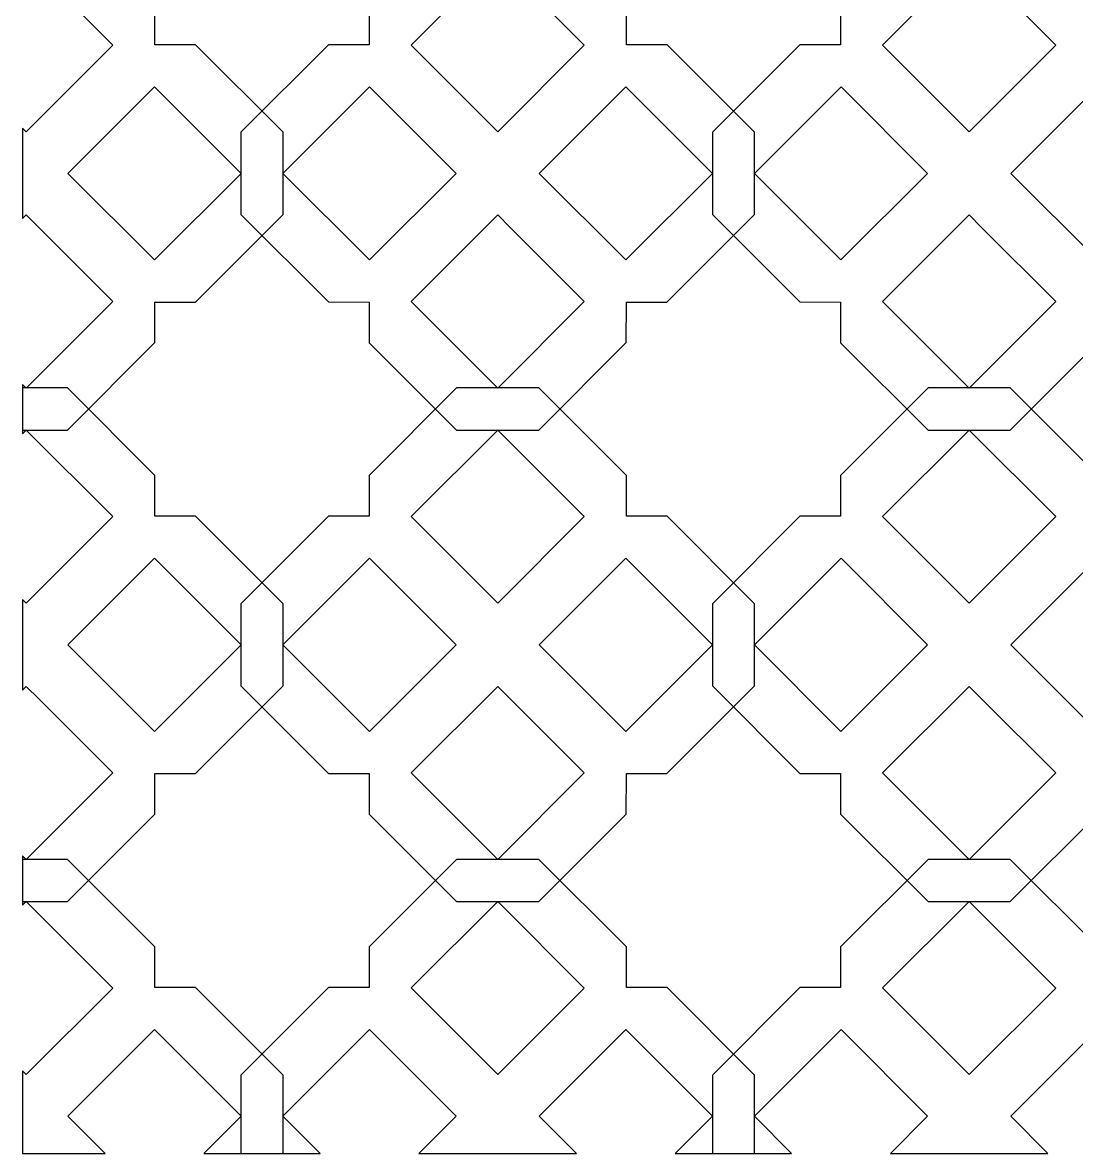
# Model space of a CAD drawing. Header units: centimetres. Extents: x -14.9 to -1.9, y -3.8 to 9.5.
# Drawn here: x -14.876 to -13.323, y -3.792 to -2.125 of the extents above; entities that cross this region are included whole.
import ezdxf

# ---------------------------------------------------------------- set-up
doc = ezdxf.new("R2010")
doc.units = ezdxf.units.CM
doc.header["$MEASUREMENT"] = 0
doc.layers.add('layer 1', color=7, linetype='Continuous')

msp = doc.modelspace()

# ---------------------------------------------------------------- linework, layer by layer
at = {"layer": 'layer 1', "color": 250}
for points, knots in [([(-14.87595, -1.96917), (-14.87595, -1.96917), (-14.80999, -1.96917), (-14.80999, -1.96917), (-14.80999, -1.96917), (-14.80999, -1.96917), (-14.68096, -2.09821), (-14.68096, -2.09821), (-14.68096, -2.09821), (-14.68096, -2.09821), (-14.68097, -2.15812), (-14.68097, -2.15812), (-14.68097, -2.15812), (-14.68097, -2.15812), (-14.62102, -2.15813), (-14.62102, -2.15813), (-14.62102, -2.15813), (-14.62102, -2.15813), (-14.49202, -2.28718), (-14.49202, -2.28718), (-14.49202, -2.28718), (-14.49202, -2.28718), (-14.49203, -2.40831), (-14.49203, -2.40831), (-14.49203, -2.40831), (-14.49203, -2.40831), (-14.62106, -2.53732), (-14.62106, -2.53732), (-14.62106, -2.53732), (-14.62106, -2.53732), (-14.68097, -2.53732), (-14.68097, -2.53732), (-14.68097, -2.53732), (-14.68097, -2.53732), (-14.681, -2.59722), (-14.681, -2.59722), (-14.681, -2.59722), (-14.681, -2.59722), (-14.81001, -2.72629), (-14.81001, -2.72629), (-14.81001, -2.72629), (-14.81001, -2.72629), (-14.87595, -2.72628), (-14.87595, -2.72628), (-14.87595, -2.72628), (-14.87595, -2.72628), (-14.87595, -2.65893), (-14.87595, -2.65893), (-14.87595, -2.65893), (-14.87595, -2.65893), (-14.87058, -2.6643), (-14.87058, -2.6643), (-14.87058, -2.6643), (-14.87058, -2.6643), (-14.74292, -2.53668), (-14.74292, -2.53668), (-14.74292, -2.53668), (-14.74292, -2.53668), (-14.85221, -2.42732), (-14.85221, -2.42732), (-14.85221, -2.42732), (-14.85221, -2.42732), (-14.87052, -2.40902), (-14.87052, -2.40902), (-14.87052, -2.40902), (-14.87052, -2.40902), (-14.87595, -2.41445), (-14.87595, -2.41445), (-14.87595, -2.41445), (-14.87595, -2.41445), (-14.87595, -2.28104), (-14.87595, -2.28104), (-14.87595, -2.28104), (-14.87595, -2.28104), (-14.87059, -2.2864), (-14.87059, -2.2864), (-14.87059, -2.2864), (-14.87059, -2.2864), (-14.74294, -2.15881), (-14.74294, -2.15881), (-14.74294, -2.15881), (-14.74294, -2.15881), (-14.87051, -2.03115), (-14.87051, -2.03115), (-14.87051, -2.03115), (-14.87051, -2.03115), (-14.87595, -2.03659), (-14.87595, -2.03659), (-14.87595, -2.03659), (-14.87595, -2.03659), (-14.87595, -1.96917), (-14.87595, -1.96917)], [0, 0, 0, 0, 0.0416667, 0.0416667, 0.0416667, 0.0416667, 0.0833333, 0.0833333, 0.0833333, 0.0833333, 0.125, 0.125, 0.125, 0.125, 0.1666667, 0.1666667, 0.1666667, 0.1666667, 0.2083333, 0.2083333, 0.2083333, 0.2083333, 0.25, 0.25, 0.25, 0.25, 0.2916667, 0.2916667, 0.2916667, 0.2916667, 0.3333333, 0.3333333, 0.3333333, 0.3333333, 0.375, 0.375, 0.375, 0.375, 0.4166667, 0.4166667, 0.4166667, 0.4166667, 0.4583333, 0.4583333, 0.4583333, 0.4583333, 0.5, 0.5, 0.5, 0.5, 0.5416667, 0.5416667, 0.5416667, 0.5416667, 0.5833333, 0.5833333, 0.5833333, 0.5833333, 0.625, 0.625, 0.625, 0.625, 0.6666667, 0.6666667, 0.6666667, 0.6666667, 0.7083333, 0.7083333, 0.7083333, 0.7083333, 0.75, 0.75, 0.75, 0.75, 0.7916667, 0.7916667, 0.7916667, 0.7916667, 0.8333333, 0.8333333, 0.8333333, 0.8333333, 0.875, 0.875, 0.875, 0.875, 0.9166667, 0.9166667, 0.9166667, 0.9166667, 1, 1, 1, 1]), ([(-14.23626, -2.72627), (-14.23626, -2.72627), (-14.36526, -2.59726), (-14.36526, -2.59726), (-14.36526, -2.59726), (-14.36526, -2.59726), (-14.36526, -2.53731), (-14.36526, -2.53731), (-14.36526, -2.53731), (-14.36526, -2.53731), (-14.4252, -2.53729), (-14.4252, -2.53729), (-14.4252, -2.53729), (-14.4252, -2.53729), (-14.55423, -2.4083), (-14.55423, -2.4083), (-14.55423, -2.4083), (-14.55423, -2.4083), (-14.55419, -2.28713), (-14.55419, -2.28713), (-14.55419, -2.28713), (-14.55419, -2.28713), (-14.42523, -2.1581), (-14.42523, -2.1581), (-14.42523, -2.1581), (-14.42523, -2.1581), (-14.36527, -2.1581), (-14.36527, -2.1581), (-14.36527, -2.1581), (-14.36527, -2.1581), (-14.36526, -2.09821), (-14.36526, -2.09821), (-14.36526, -2.09821), (-14.36526, -2.09821), (-14.23623, -1.96917), (-14.23623, -1.96917), (-14.23623, -1.96917), (-14.23623, -1.96917), (-14.11511, -1.96917), (-14.11511, -1.96917), (-14.11511, -1.96917), (-14.11511, -1.96917), (-13.98609, -2.09821), (-13.98609, -2.09821), (-13.98609, -2.09821), (-13.98609, -2.09821), (-13.9861, -2.15812), (-13.9861, -2.15812), (-13.9861, -2.15812), (-13.9861, -2.15812), (-13.92614, -2.15813), (-13.92614, -2.15813), (-13.92614, -2.15813), (-13.92614, -2.15813), (-13.79714, -2.28718), (-13.79714, -2.28718), (-13.79714, -2.28718), (-13.79714, -2.28718), (-13.79715, -2.40831), (-13.79715, -2.40831), (-13.79715, -2.40831), (-13.79715, -2.40831), (-13.92618, -2.53732), (-13.92618, -2.53732), (-13.92618, -2.53732), (-13.92618, -2.53732), (-13.9861, -2.53732), (-13.9861, -2.53732), (-13.9861, -2.53732), (-13.9861, -2.53732), (-13.98612, -2.59722), (-13.98612, -2.59722), (-13.98612, -2.59722), (-13.98612, -2.59722), (-14.11513, -2.72629), (-14.11513, -2.72629), (-14.11513, -2.72629), (-14.11513, -2.72629), (-14.23626, -2.72627), (-14.23626, -2.72627)], [0, 0, 0, 0, 0.047619, 0.047619, 0.047619, 0.047619, 0.0952381, 0.0952381, 0.0952381, 0.0952381, 0.1428571, 0.1428571, 0.1428571, 0.1428571, 0.1904762, 0.1904762, 0.1904762, 0.1904762, 0.2380952, 0.2380952, 0.2380952, 0.2380952, 0.2857143, 0.2857143, 0.2857143, 0.2857143, 0.3333333, 0.3333333, 0.3333333, 0.3333333, 0.3809524, 0.3809524, 0.3809524, 0.3809524, 0.4285714, 0.4285714, 0.4285714, 0.4285714, 0.4761905, 0.4761905, 0.4761905, 0.4761905, 0.5238095, 0.5238095, 0.5238095, 0.5238095, 0.5714286, 0.5714286, 0.5714286, 0.5714286, 0.6190476, 0.6190476, 0.6190476, 0.6190476, 0.6666667, 0.6666667, 0.6666667, 0.6666667, 0.7142857, 0.7142857, 0.7142857, 0.7142857, 0.7619048, 0.7619048, 0.7619048, 0.7619048, 0.8095238, 0.8095238, 0.8095238, 0.8095238, 0.8571429, 0.8571429, 0.8571429, 0.8571429, 0.9047619, 0.9047619, 0.9047619, 0.9047619, 1, 1, 1, 1]), ([(-13.54138, -2.72627), (-13.54138, -2.72627), (-13.67038, -2.59726), (-13.67038, -2.59726), (-13.67038, -2.59726), (-13.67038, -2.59726), (-13.67038, -2.53731), (-13.67038, -2.53731), (-13.67038, -2.53731), (-13.67038, -2.53731), (-13.73032, -2.53729), (-13.73032, -2.53729), (-13.73032, -2.53729), (-13.73032, -2.53729), (-13.85935, -2.4083), (-13.85935, -2.4083), (-13.85935, -2.4083), (-13.85935, -2.4083), (-13.85931, -2.28713), (-13.85931, -2.28713), (-13.85931, -2.28713), (-13.85931, -2.28713), (-13.73035, -2.1581), (-13.73035, -2.1581), (-13.73035, -2.1581), (-13.73035, -2.1581), (-13.67039, -2.1581), (-13.67039, -2.1581), (-13.67039, -2.1581), (-13.67039, -2.1581), (-13.67038, -2.09821), (-13.67038, -2.09821), (-13.67038, -2.09821), (-13.67038, -2.09821), (-13.54135, -1.96917), (-13.54135, -1.96917), (-13.54135, -1.96917), (-13.54135, -1.96917), (-13.42023, -1.96917), (-13.42023, -1.96917), (-13.42023, -1.96917), (-13.42023, -1.96917), (-13.29121, -2.09821), (-13.29121, -2.09821), (-13.29121, -2.09821), (-13.29121, -2.09821), (-13.29122, -2.15812), (-13.29122, -2.15812), (-13.29122, -2.15812), (-13.29122, -2.15812), (-13.23126, -2.15813), (-13.23126, -2.15813), (-13.23126, -2.15813), (-13.23126, -2.15813), (-13.10226, -2.28718), (-13.10226, -2.28718), (-13.10226, -2.28718), (-13.10226, -2.28718), (-13.10227, -2.40831), (-13.10227, -2.40831), (-13.10227, -2.40831), (-13.10227, -2.40831), (-13.2313, -2.53732), (-13.2313, -2.53732), (-13.2313, -2.53732), (-13.2313, -2.53732), (-13.29122, -2.53732), (-13.29122, -2.53732), (-13.29122, -2.53732), (-13.29122, -2.53732), (-13.29124, -2.59722), (-13.29124, -2.59722), (-13.29124, -2.59722), (-13.29124, -2.59722), (-13.42025, -2.72629), (-13.42025, -2.72629), (-13.42025, -2.72629), (-13.42025, -2.72629), (-13.54138, -2.72627), (-13.54138, -2.72627)], [0, 0, 0, 0, 0.047619, 0.047619, 0.047619, 0.047619, 0.0952381, 0.0952381, 0.0952381, 0.0952381, 0.1428571, 0.1428571, 0.1428571, 0.1428571, 0.1904762, 0.1904762, 0.1904762, 0.1904762, 0.2380952, 0.2380952, 0.2380952, 0.2380952, 0.2857143, 0.2857143, 0.2857143, 0.2857143, 0.3333333, 0.3333333, 0.3333333, 0.3333333, 0.3809524, 0.3809524, 0.3809524, 0.3809524, 0.4285714, 0.4285714, 0.4285714, 0.4285714, 0.4761905, 0.4761905, 0.4761905, 0.4761905, 0.5238095, 0.5238095, 0.5238095, 0.5238095, 0.5714286, 0.5714286, 0.5714286, 0.5714286, 0.6190476, 0.6190476, 0.6190476, 0.6190476, 0.6666667, 0.6666667, 0.6666667, 0.6666667, 0.7142857, 0.7142857, 0.7142857, 0.7142857, 0.7619048, 0.7619048, 0.7619048, 0.7619048, 0.8095238, 0.8095238, 0.8095238, 0.8095238, 0.8571429, 0.8571429, 0.8571429, 0.8571429, 0.9047619, 0.9047619, 0.9047619, 0.9047619, 1, 1, 1, 1]), ([(-14.17571, -2.2864), (-14.17571, -2.2864), (-14.30334, -2.15875), (-14.30334, -2.15875), (-14.30334, -2.15875), (-14.30334, -2.15875), (-14.17563, -2.03115), (-14.17563, -2.03115), (-14.17563, -2.03115), (-14.17563, -2.03115), (-14.04806, -2.15881), (-14.04806, -2.15881), (-14.04806, -2.15881), (-14.04806, -2.15881), (-14.17571, -2.2864), (-14.17571, -2.2864)], [0, 0, 0, 0, 0.2, 0.2, 0.2, 0.2, 0.4, 0.4, 0.4, 0.4, 0.6, 0.6, 0.6, 0.6, 1, 1, 1, 1]), ([(-13.48083, -2.2864), (-13.48083, -2.2864), (-13.60846, -2.15875), (-13.60846, -2.15875), (-13.60846, -2.15875), (-13.60846, -2.15875), (-13.48075, -2.03115), (-13.48075, -2.03115), (-13.48075, -2.03115), (-13.48075, -2.03115), (-13.35318, -2.15881), (-13.35318, -2.15881), (-13.35318, -2.15881), (-13.35318, -2.15881), (-13.48083, -2.2864), (-13.48083, -2.2864)], [0, 0, 0, 0, 0.2, 0.2, 0.2, 0.2, 0.4, 0.4, 0.4, 0.4, 0.6, 0.6, 0.6, 0.6, 1, 1, 1, 1]), ([(-14.68162, -2.47538), (-14.68162, -2.47538), (-14.80926, -2.3477), (-14.80926, -2.3477), (-14.80926, -2.3477), (-14.80926, -2.3477), (-14.68161, -2.22007), (-14.68161, -2.22007), (-14.68161, -2.22007), (-14.68161, -2.22007), (-14.55399, -2.34773), (-14.55399, -2.34773), (-14.55399, -2.34773), (-14.55399, -2.34773), (-14.68162, -2.47538), (-14.68162, -2.47538)], [0, 0, 0, 0, 0.2, 0.2, 0.2, 0.2, 0.4, 0.4, 0.4, 0.4, 0.6, 0.6, 0.6, 0.6, 1, 1, 1, 1]), ([(-14.36463, -2.47536), (-14.36463, -2.47536), (-14.49227, -2.34771), (-14.49227, -2.34771), (-14.49227, -2.34771), (-14.49227, -2.34771), (-14.36458, -2.2201), (-14.36458, -2.2201), (-14.36458, -2.2201), (-14.36458, -2.2201), (-14.237, -2.34774), (-14.237, -2.34774), (-14.237, -2.34774), (-14.237, -2.34774), (-14.36463, -2.47536), (-14.36463, -2.47536)], [0, 0, 0, 0, 0.2, 0.2, 0.2, 0.2, 0.4, 0.4, 0.4, 0.4, 0.6, 0.6, 0.6, 0.6, 1, 1, 1, 1]), ([(-13.98674, -2.47538), (-13.98674, -2.47538), (-14.11438, -2.3477), (-14.11438, -2.3477), (-14.11438, -2.3477), (-14.11438, -2.3477), (-13.98673, -2.22007), (-13.98673, -2.22007), (-13.98673, -2.22007), (-13.98673, -2.22007), (-13.85911, -2.34773), (-13.85911, -2.34773), (-13.85911, -2.34773), (-13.85911, -2.34773), (-13.98674, -2.47538), (-13.98674, -2.47538)], [0, 0, 0, 0, 0.2, 0.2, 0.2, 0.2, 0.4, 0.4, 0.4, 0.4, 0.6, 0.6, 0.6, 0.6, 1, 1, 1, 1]), ([(-13.66975, -2.47536), (-13.66975, -2.47536), (-13.79739, -2.34771), (-13.79739, -2.34771), (-13.79739, -2.34771), (-13.79739, -2.34771), (-13.6697, -2.2201), (-13.6697, -2.2201), (-13.6697, -2.2201), (-13.6697, -2.2201), (-13.54212, -2.34774), (-13.54212, -2.34774), (-13.54212, -2.34774), (-13.54212, -2.34774), (-13.66975, -2.47536), (-13.66975, -2.47536)], [0, 0, 0, 0, 0.2, 0.2, 0.2, 0.2, 0.4, 0.4, 0.4, 0.4, 0.6, 0.6, 0.6, 0.6, 1, 1, 1, 1]), ([(-13.29186, -2.47538), (-13.29186, -2.47538), (-13.4195, -2.3477), (-13.4195, -2.3477), (-13.4195, -2.3477), (-13.4195, -2.3477), (-13.29185, -2.22007), (-13.29185, -2.22007), (-13.29185, -2.22007), (-13.29185, -2.22007), (-13.16423, -2.34773), (-13.16423, -2.34773), (-13.16423, -2.34773), (-13.16423, -2.34773), (-13.29186, -2.47538), (-13.29186, -2.47538)], [0, 0, 0, 0, 0.2, 0.2, 0.2, 0.2, 0.4, 0.4, 0.4, 0.4, 0.6, 0.6, 0.6, 0.6, 1, 1, 1, 1]), ([(-14.15733, -2.42732), (-14.15733, -2.42732), (-14.17564, -2.40902), (-14.17564, -2.40902), (-14.17564, -2.40902), (-14.17564, -2.40902), (-14.30332, -2.53663), (-14.30332, -2.53663), (-14.30332, -2.53663), (-14.30332, -2.53663), (-14.1757, -2.6643), (-14.1757, -2.6643), (-14.1757, -2.6643), (-14.1757, -2.6643), (-14.04804, -2.53668), (-14.04804, -2.53668), (-14.04804, -2.53668), (-14.04804, -2.53668), (-14.15733, -2.42732), (-14.15733, -2.42732)], [0, 0, 0, 0, 0.1666667, 0.1666667, 0.1666667, 0.1666667, 0.3333333, 0.3333333, 0.3333333, 0.3333333, 0.5, 0.5, 0.5, 0.5, 0.6666667, 0.6666667, 0.6666667, 0.6666667, 1, 1, 1, 1]), ([(-13.46245, -2.42732), (-13.46245, -2.42732), (-13.48076, -2.40902), (-13.48076, -2.40902), (-13.48076, -2.40902), (-13.48076, -2.40902), (-13.60844, -2.53663), (-13.60844, -2.53663), (-13.60844, -2.53663), (-13.60844, -2.53663), (-13.48082, -2.6643), (-13.48082, -2.6643), (-13.48082, -2.6643), (-13.48082, -2.6643), (-13.35316, -2.53668), (-13.35316, -2.53668), (-13.35316, -2.53668), (-13.35316, -2.53668), (-13.46245, -2.42732), (-13.46245, -2.42732)], [0, 0, 0, 0, 0.1666667, 0.1666667, 0.1666667, 0.1666667, 0.3333333, 0.3333333, 0.3333333, 0.3333333, 0.5, 0.5, 0.5, 0.5, 0.6666667, 0.6666667, 0.6666667, 0.6666667, 1, 1, 1, 1]), ([(-14.87595, -2.66405), (-14.87595, -2.66405), (-14.80999, -2.66405), (-14.80999, -2.66405), (-14.80999, -2.66405), (-14.80999, -2.66405), (-14.68096, -2.79309), (-14.68096, -2.79309), (-14.68096, -2.79309), (-14.68096, -2.79309), (-14.68097, -2.853), (-14.68097, -2.853), (-14.68097, -2.853), (-14.68097, -2.853), (-14.62102, -2.85301), (-14.62102, -2.85301), (-14.62102, -2.85301), (-14.62102, -2.85301), (-14.49202, -2.98206), (-14.49202, -2.98206), (-14.49202, -2.98206), (-14.49202, -2.98206), (-14.49203, -3.10319), (-14.49203, -3.10319), (-14.49203, -3.10319), (-14.49203, -3.10319), (-14.62106, -3.2322), (-14.62106, -3.2322), (-14.62106, -3.2322), (-14.62106, -3.2322), (-14.68097, -3.2322), (-14.68097, -3.2322), (-14.68097, -3.2322), (-14.68097, -3.2322), (-14.681, -3.2921), (-14.681, -3.2921), (-14.681, -3.2921), (-14.681, -3.2921), (-14.81001, -3.42117), (-14.81001, -3.42117), (-14.81001, -3.42117), (-14.81001, -3.42117), (-14.87595, -3.42116), (-14.87595, -3.42116), (-14.87595, -3.42116), (-14.87595, -3.42116), (-14.87595, -3.35381), (-14.87595, -3.35381), (-14.87595, -3.35381), (-14.87595, -3.35381), (-14.87058, -3.35918), (-14.87058, -3.35918), (-14.87058, -3.35918), (-14.87058, -3.35918), (-14.74292, -3.23156), (-14.74292, -3.23156), (-14.74292, -3.23156), (-14.74292, -3.23156), (-14.85221, -3.1222), (-14.85221, -3.1222), (-14.85221, -3.1222), (-14.85221, -3.1222), (-14.87052, -3.1039), (-14.87052, -3.1039), (-14.87052, -3.1039), (-14.87052, -3.1039), (-14.87595, -3.10933), (-14.87595, -3.10933), (-14.87595, -3.10933), (-14.87595, -3.10933), (-14.87595, -2.97592), (-14.87595, -2.97592), (-14.87595, -2.97592), (-14.87595, -2.97592), (-14.87059, -2.98128), (-14.87059, -2.98128), (-14.87059, -2.98128), (-14.87059, -2.98128), (-14.74294, -2.85369), (-14.74294, -2.85369), (-14.74294, -2.85369), (-14.74294, -2.85369), (-14.87051, -2.72603), (-14.87051, -2.72603), (-14.87051, -2.72603), (-14.87051, -2.72603), (-14.87595, -2.73147), (-14.87595, -2.73147), (-14.87595, -2.73147), (-14.87595, -2.73147), (-14.87595, -2.66405), (-14.87595, -2.66405)], [0, 0, 0, 0, 0.0416667, 0.0416667, 0.0416667, 0.0416667, 0.0833333, 0.0833333, 0.0833333, 0.0833333, 0.125, 0.125, 0.125, 0.125, 0.1666667, 0.1666667, 0.1666667, 0.1666667, 0.2083333, 0.2083333, 0.2083333, 0.2083333, 0.25, 0.25, 0.25, 0.25, 0.2916667, 0.2916667, 0.2916667, 0.2916667, 0.3333333, 0.3333333, 0.3333333, 0.3333333, 0.375, 0.375, 0.375, 0.375, 0.4166667, 0.4166667, 0.4166667, 0.4166667, 0.4583333, 0.4583333, 0.4583333, 0.4583333, 0.5, 0.5, 0.5, 0.5, 0.5416667, 0.5416667, 0.5416667, 0.5416667, 0.5833333, 0.5833333, 0.5833333, 0.5833333, 0.625, 0.625, 0.625, 0.625, 0.6666667, 0.6666667, 0.6666667, 0.6666667, 0.7083333, 0.7083333, 0.7083333, 0.7083333, 0.75, 0.75, 0.75, 0.75, 0.7916667, 0.7916667, 0.7916667, 0.7916667, 0.8333333, 0.8333333, 0.8333333, 0.8333333, 0.875, 0.875, 0.875, 0.875, 0.9166667, 0.9166667, 0.9166667, 0.9166667, 1, 1, 1, 1]), ([(-14.23626, -3.42115), (-14.23626, -3.42115), (-14.36526, -3.29213), (-14.36526, -3.29213), (-14.36526, -3.29213), (-14.36526, -3.29213), (-14.36526, -3.23219), (-14.36526, -3.23219), (-14.36526, -3.23219), (-14.36526, -3.23219), (-14.4252, -3.23217), (-14.4252, -3.23217), (-14.4252, -3.23217), (-14.4252, -3.23217), (-14.55423, -3.10318), (-14.55423, -3.10318), (-14.55423, -3.10318), (-14.55423, -3.10318), (-14.55419, -2.98201), (-14.55419, -2.98201), (-14.55419, -2.98201), (-14.55419, -2.98201), (-14.42523, -2.85298), (-14.42523, -2.85298), (-14.42523, -2.85298), (-14.42523, -2.85298), (-14.36527, -2.85298), (-14.36527, -2.85298), (-14.36527, -2.85298), (-14.36527, -2.85298), (-14.36526, -2.79309), (-14.36526, -2.79309), (-14.36526, -2.79309), (-14.36526, -2.79309), (-14.23623, -2.66405), (-14.23623, -2.66405), (-14.23623, -2.66405), (-14.23623, -2.66405), (-14.11511, -2.66405), (-14.11511, -2.66405), (-14.11511, -2.66405), (-14.11511, -2.66405), (-13.98609, -2.79309), (-13.98609, -2.79309), (-13.98609, -2.79309), (-13.98609, -2.79309), (-13.9861, -2.853), (-13.9861, -2.853), (-13.9861, -2.853), (-13.9861, -2.853), (-13.92614, -2.85301), (-13.92614, -2.85301), (-13.92614, -2.85301), (-13.92614, -2.85301), (-13.79714, -2.98206), (-13.79714, -2.98206), (-13.79714, -2.98206), (-13.79714, -2.98206), (-13.79715, -3.10319), (-13.79715, -3.10319), (-13.79715, -3.10319), (-13.79715, -3.10319), (-13.92618, -3.2322), (-13.92618, -3.2322), (-13.92618, -3.2322), (-13.92618, -3.2322), (-13.9861, -3.2322), (-13.9861, -3.2322), (-13.9861, -3.2322), (-13.9861, -3.2322), (-13.98612, -3.2921), (-13.98612, -3.2921), (-13.98612, -3.2921), (-13.98612, -3.2921), (-14.11513, -3.42117), (-14.11513, -3.42117), (-14.11513, -3.42117), (-14.11513, -3.42117), (-14.23626, -3.42115), (-14.23626, -3.42115)], [0, 0, 0, 0, 0.047619, 0.047619, 0.047619, 0.047619, 0.0952381, 0.0952381, 0.0952381, 0.0952381, 0.1428571, 0.1428571, 0.1428571, 0.1428571, 0.1904762, 0.1904762, 0.1904762, 0.1904762, 0.2380952, 0.2380952, 0.2380952, 0.2380952, 0.2857143, 0.2857143, 0.2857143, 0.2857143, 0.3333333, 0.3333333, 0.3333333, 0.3333333, 0.3809524, 0.3809524, 0.3809524, 0.3809524, 0.4285714, 0.4285714, 0.4285714, 0.4285714, 0.4761905, 0.4761905, 0.4761905, 0.4761905, 0.5238095, 0.5238095, 0.5238095, 0.5238095, 0.5714286, 0.5714286, 0.5714286, 0.5714286, 0.6190476, 0.6190476, 0.6190476, 0.6190476, 0.6666667, 0.6666667, 0.6666667, 0.6666667, 0.7142857, 0.7142857, 0.7142857, 0.7142857, 0.7619048, 0.7619048, 0.7619048, 0.7619048, 0.8095238, 0.8095238, 0.8095238, 0.8095238, 0.8571429, 0.8571429, 0.8571429, 0.8571429, 0.9047619, 0.9047619, 0.9047619, 0.9047619, 1, 1, 1, 1]), ([(-13.54138, -3.42115), (-13.54138, -3.42115), (-13.67038, -3.29213), (-13.67038, -3.29213), (-13.67038, -3.29213), (-13.67038, -3.29213), (-13.67038, -3.23219), (-13.67038, -3.23219), (-13.67038, -3.23219), (-13.67038, -3.23219), (-13.73032, -3.23217), (-13.73032, -3.23217), (-13.73032, -3.23217), (-13.73032, -3.23217), (-13.85935, -3.10318), (-13.85935, -3.10318), (-13.85935, -3.10318), (-13.85935, -3.10318), (-13.85931, -2.98201), (-13.85931, -2.98201), (-13.85931, -2.98201), (-13.85931, -2.98201), (-13.73035, -2.85298), (-13.73035, -2.85298), (-13.73035, -2.85298), (-13.73035, -2.85298), (-13.67039, -2.85298), (-13.67039, -2.85298), (-13.67039, -2.85298), (-13.67039, -2.85298), (-13.67038, -2.79309), (-13.67038, -2.79309), (-13.67038, -2.79309), (-13.67038, -2.79309), (-13.54135, -2.66405), (-13.54135, -2.66405), (-13.54135, -2.66405), (-13.54135, -2.66405), (-13.42023, -2.66405), (-13.42023, -2.66405), (-13.42023, -2.66405), (-13.42023, -2.66405), (-13.29121, -2.79309), (-13.29121, -2.79309), (-13.29121, -2.79309), (-13.29121, -2.79309), (-13.29122, -2.853), (-13.29122, -2.853), (-13.29122, -2.853), (-13.29122, -2.853), (-13.23126, -2.85301), (-13.23126, -2.85301), (-13.23126, -2.85301), (-13.23126, -2.85301), (-13.10226, -2.98206), (-13.10226, -2.98206), (-13.10226, -2.98206), (-13.10226, -2.98206), (-13.10227, -3.10319), (-13.10227, -3.10319), (-13.10227, -3.10319), (-13.10227, -3.10319), (-13.2313, -3.2322), (-13.2313, -3.2322), (-13.2313, -3.2322), (-13.2313, -3.2322), (-13.29122, -3.2322), (-13.29122, -3.2322), (-13.29122, -3.2322), (-13.29122, -3.2322), (-13.29124, -3.2921), (-13.29124, -3.2921), (-13.29124, -3.2921), (-13.29124, -3.2921), (-13.42025, -3.42117), (-13.42025, -3.42117), (-13.42025, -3.42117), (-13.42025, -3.42117), (-13.54138, -3.42115), (-13.54138, -3.42115)], [0, 0, 0, 0, 0.047619, 0.047619, 0.047619, 0.047619, 0.0952381, 0.0952381, 0.0952381, 0.0952381, 0.1428571, 0.1428571, 0.1428571, 0.1428571, 0.1904762, 0.1904762, 0.1904762, 0.1904762, 0.2380952, 0.2380952, 0.2380952, 0.2380952, 0.2857143, 0.2857143, 0.2857143, 0.2857143, 0.3333333, 0.3333333, 0.3333333, 0.3333333, 0.3809524, 0.3809524, 0.3809524, 0.3809524, 0.4285714, 0.4285714, 0.4285714, 0.4285714, 0.4761905, 0.4761905, 0.4761905, 0.4761905, 0.5238095, 0.5238095, 0.5238095, 0.5238095, 0.5714286, 0.5714286, 0.5714286, 0.5714286, 0.6190476, 0.6190476, 0.6190476, 0.6190476, 0.6666667, 0.6666667, 0.6666667, 0.6666667, 0.7142857, 0.7142857, 0.7142857, 0.7142857, 0.7619048, 0.7619048, 0.7619048, 0.7619048, 0.8095238, 0.8095238, 0.8095238, 0.8095238, 0.8571429, 0.8571429, 0.8571429, 0.8571429, 0.9047619, 0.9047619, 0.9047619, 0.9047619, 1, 1, 1, 1]), ([(-14.17571, -2.98128), (-14.17571, -2.98128), (-14.30334, -2.85363), (-14.30334, -2.85363), (-14.30334, -2.85363), (-14.30334, -2.85363), (-14.17563, -2.72603), (-14.17563, -2.72603), (-14.17563, -2.72603), (-14.17563, -2.72603), (-14.04806, -2.85369), (-14.04806, -2.85369), (-14.04806, -2.85369), (-14.04806, -2.85369), (-14.17571, -2.98128), (-14.17571, -2.98128)], [0, 0, 0, 0, 0.2, 0.2, 0.2, 0.2, 0.4, 0.4, 0.4, 0.4, 0.6, 0.6, 0.6, 0.6, 1, 1, 1, 1]), ([(-13.48083, -2.98128), (-13.48083, -2.98128), (-13.60846, -2.85363), (-13.60846, -2.85363), (-13.60846, -2.85363), (-13.60846, -2.85363), (-13.48075, -2.72603), (-13.48075, -2.72603), (-13.48075, -2.72603), (-13.48075, -2.72603), (-13.35318, -2.85369), (-13.35318, -2.85369), (-13.35318, -2.85369), (-13.35318, -2.85369), (-13.48083, -2.98128), (-13.48083, -2.98128)], [0, 0, 0, 0, 0.2, 0.2, 0.2, 0.2, 0.4, 0.4, 0.4, 0.4, 0.6, 0.6, 0.6, 0.6, 1, 1, 1, 1]), ([(-14.68162, -3.17026), (-14.68162, -3.17026), (-14.80926, -3.04258), (-14.80926, -3.04258), (-14.80926, -3.04258), (-14.80926, -3.04258), (-14.68161, -2.91495), (-14.68161, -2.91495), (-14.68161, -2.91495), (-14.68161, -2.91495), (-14.55399, -3.04261), (-14.55399, -3.04261), (-14.55399, -3.04261), (-14.55399, -3.04261), (-14.68162, -3.17026), (-14.68162, -3.17026)], [0, 0, 0, 0, 0.2, 0.2, 0.2, 0.2, 0.4, 0.4, 0.4, 0.4, 0.6, 0.6, 0.6, 0.6, 1, 1, 1, 1]), ([(-14.36463, -3.17024), (-14.36463, -3.17024), (-14.49227, -3.04259), (-14.49227, -3.04259), (-14.49227, -3.04259), (-14.49227, -3.04259), (-14.36458, -2.91498), (-14.36458, -2.91498), (-14.36458, -2.91498), (-14.36458, -2.91498), (-14.237, -3.04262), (-14.237, -3.04262), (-14.237, -3.04262), (-14.237, -3.04262), (-14.36463, -3.17024), (-14.36463, -3.17024)], [0, 0, 0, 0, 0.2, 0.2, 0.2, 0.2, 0.4, 0.4, 0.4, 0.4, 0.6, 0.6, 0.6, 0.6, 1, 1, 1, 1]), ([(-13.98674, -3.17026), (-13.98674, -3.17026), (-14.11438, -3.04258), (-14.11438, -3.04258), (-14.11438, -3.04258), (-14.11438, -3.04258), (-13.98673, -2.91495), (-13.98673, -2.91495), (-13.98673, -2.91495), (-13.98673, -2.91495), (-13.85911, -3.04261), (-13.85911, -3.04261), (-13.85911, -3.04261), (-13.85911, -3.04261), (-13.98674, -3.17026), (-13.98674, -3.17026)], [0, 0, 0, 0, 0.2, 0.2, 0.2, 0.2, 0.4, 0.4, 0.4, 0.4, 0.6, 0.6, 0.6, 0.6, 1, 1, 1, 1]), ([(-13.66975, -3.17024), (-13.66975, -3.17024), (-13.79739, -3.04259), (-13.79739, -3.04259), (-13.79739, -3.04259), (-13.79739, -3.04259), (-13.6697, -2.91498), (-13.6697, -2.91498), (-13.6697, -2.91498), (-13.6697, -2.91498), (-13.54212, -3.04262), (-13.54212, -3.04262), (-13.54212, -3.04262), (-13.54212, -3.04262), (-13.66975, -3.17024), (-13.66975, -3.17024)], [0, 0, 0, 0, 0.2, 0.2, 0.2, 0.2, 0.4, 0.4, 0.4, 0.4, 0.6, 0.6, 0.6, 0.6, 1, 1, 1, 1]), ([(-13.29186, -3.17026), (-13.29186, -3.17026), (-13.4195, -3.04258), (-13.4195, -3.04258), (-13.4195, -3.04258), (-13.4195, -3.04258), (-13.29185, -2.91495), (-13.29185, -2.91495), (-13.29185, -2.91495), (-13.29185, -2.91495), (-13.16423, -3.04261), (-13.16423, -3.04261), (-13.16423, -3.04261), (-13.16423, -3.04261), (-13.29186, -3.17026), (-13.29186, -3.17026)], [0, 0, 0, 0, 0.2, 0.2, 0.2, 0.2, 0.4, 0.4, 0.4, 0.4, 0.6, 0.6, 0.6, 0.6, 1, 1, 1, 1]), ([(-14.15733, -3.1222), (-14.15733, -3.1222), (-14.17564, -3.1039), (-14.17564, -3.1039), (-14.17564, -3.1039), (-14.17564, -3.1039), (-14.30332, -3.23151), (-14.30332, -3.23151), (-14.30332, -3.23151), (-14.30332, -3.23151), (-14.1757, -3.35918), (-14.1757, -3.35918), (-14.1757, -3.35918), (-14.1757, -3.35918), (-14.04804, -3.23156), (-14.04804, -3.23156), (-14.04804, -3.23156), (-14.04804, -3.23156), (-14.15733, -3.1222), (-14.15733, -3.1222)], [0, 0, 0, 0, 0.1666667, 0.1666667, 0.1666667, 0.1666667, 0.3333333, 0.3333333, 0.3333333, 0.3333333, 0.5, 0.5, 0.5, 0.5, 0.6666667, 0.6666667, 0.6666667, 0.6666667, 1, 1, 1, 1]), ([(-13.46245, -3.1222), (-13.46245, -3.1222), (-13.48076, -3.1039), (-13.48076, -3.1039), (-13.48076, -3.1039), (-13.48076, -3.1039), (-13.60844, -3.23151), (-13.60844, -3.23151), (-13.60844, -3.23151), (-13.60844, -3.23151), (-13.48082, -3.35918), (-13.48082, -3.35918), (-13.48082, -3.35918), (-13.48082, -3.35918), (-13.35316, -3.23156), (-13.35316, -3.23156), (-13.35316, -3.23156), (-13.35316, -3.23156), (-13.46245, -3.1222), (-13.46245, -3.1222)], [0, 0, 0, 0, 0.1666667, 0.1666667, 0.1666667, 0.1666667, 0.3333333, 0.3333333, 0.3333333, 0.3333333, 0.5, 0.5, 0.5, 0.5, 0.6666667, 0.6666667, 0.6666667, 0.6666667, 1, 1, 1, 1]), ([(-14.87595, -3.35893), (-14.87595, -3.35893), (-14.80999, -3.35893), (-14.80999, -3.35893), (-14.80999, -3.35893), (-14.80999, -3.35893), (-14.68096, -3.48797), (-14.68096, -3.48797), (-14.68096, -3.48797), (-14.68096, -3.48797), (-14.68097, -3.54788), (-14.68097, -3.54788), (-14.68097, -3.54788), (-14.68097, -3.54788), (-14.62102, -3.54789), (-14.62102, -3.54789), (-14.62102, -3.54789), (-14.62102, -3.54789), (-14.49202, -3.67694), (-14.49202, -3.67694), (-14.49202, -3.67694), (-14.49202, -3.67694), (-14.49203, -3.79235), (-14.49203, -3.79235), (-14.49203, -3.79235), (-14.49203, -3.79235), (-14.60884, -3.79235), (-14.60884, -3.79235), (-14.60884, -3.79235), (-14.60884, -3.79235), (-14.55399, -3.73749), (-14.55399, -3.73749), (-14.55399, -3.73749), (-14.55399, -3.73749), (-14.68161, -3.60983), (-14.68161, -3.60983), (-14.68161, -3.60983), (-14.68161, -3.60983), (-14.80926, -3.73746), (-14.80926, -3.73746), (-14.80926, -3.73746), (-14.80926, -3.73746), (-14.75439, -3.79235), (-14.75439, -3.79235), (-14.75439, -3.79235), (-14.75439, -3.79235), (-14.87595, -3.79235), (-14.87595, -3.79235), (-14.87595, -3.79235), (-14.87595, -3.79235), (-14.87595, -3.6708), (-14.87595, -3.6708), (-14.87595, -3.6708), (-14.87595, -3.6708), (-14.87059, -3.67616), (-14.87059, -3.67616), (-14.87059, -3.67616), (-14.87059, -3.67616), (-14.74294, -3.54857), (-14.74294, -3.54857), (-14.74294, -3.54857), (-14.74294, -3.54857), (-14.87051, -3.42091), (-14.87051, -3.42091), (-14.87051, -3.42091), (-14.87051, -3.42091), (-14.87595, -3.42635), (-14.87595, -3.42635), (-14.87595, -3.42635), (-14.87595, -3.42635), (-14.87595, -3.35893), (-14.87595, -3.35893)], [0, 0, 0, 0, 0.0526316, 0.0526316, 0.0526316, 0.0526316, 0.1052632, 0.1052632, 0.1052632, 0.1052632, 0.1578947, 0.1578947, 0.1578947, 0.1578947, 0.2105263, 0.2105263, 0.2105263, 0.2105263, 0.2631579, 0.2631579, 0.2631579, 0.2631579, 0.3157895, 0.3157895, 0.3157895, 0.3157895, 0.3684211, 0.3684211, 0.3684211, 0.3684211, 0.4210526, 0.4210526, 0.4210526, 0.4210526, 0.4736842, 0.4736842, 0.4736842, 0.4736842, 0.5263158, 0.5263158, 0.5263158, 0.5263158, 0.5789474, 0.5789474, 0.5789474, 0.5789474, 0.6315789, 0.6315789, 0.6315789, 0.6315789, 0.6842105, 0.6842105, 0.6842105, 0.6842105, 0.7368421, 0.7368421, 0.7368421, 0.7368421, 0.7894737, 0.7894737, 0.7894737, 0.7894737, 0.8421053, 0.8421053, 0.8421053, 0.8421053, 0.8947368, 0.8947368, 0.8947368, 0.8947368, 1, 1, 1, 1]), ([(-14.55423, -3.79235), (-14.55423, -3.79235), (-14.55419, -3.67689), (-14.55419, -3.67689), (-14.55419, -3.67689), (-14.55419, -3.67689), (-14.42523, -3.54786), (-14.42523, -3.54786), (-14.42523, -3.54786), (-14.42523, -3.54786), (-14.36527, -3.54786), (-14.36527, -3.54786), (-14.36527, -3.54786), (-14.36527, -3.54786), (-14.36526, -3.48797), (-14.36526, -3.48797), (-14.36526, -3.48797), (-14.36526, -3.48797), (-14.23623, -3.35893), (-14.23623, -3.35893), (-14.23623, -3.35893), (-14.23623, -3.35893), (-14.11511, -3.35893), (-14.11511, -3.35893), (-14.11511, -3.35893), (-14.11511, -3.35893), (-13.98609, -3.48797), (-13.98609, -3.48797), (-13.98609, -3.48797), (-13.98609, -3.48797), (-13.9861, -3.54788), (-13.9861, -3.54788), (-13.9861, -3.54788), (-13.9861, -3.54788), (-13.92614, -3.54789), (-13.92614, -3.54789), (-13.92614, -3.54789), (-13.92614, -3.54789), (-13.79714, -3.67694), (-13.79714, -3.67694), (-13.79714, -3.67694), (-13.79714, -3.67694), (-13.79715, -3.79235), (-13.79715, -3.79235), (-13.79715, -3.79235), (-13.79715, -3.79235), (-13.91396, -3.79235), (-13.91396, -3.79235), (-13.91396, -3.79235), (-13.91396, -3.79235), (-13.85911, -3.73749), (-13.85911, -3.73749), (-13.85911, -3.73749), (-13.85911, -3.73749), (-13.98673, -3.60983), (-13.98673, -3.60983), (-13.98673, -3.60983), (-13.98673, -3.60983), (-14.11438, -3.73746), (-14.11438, -3.73746), (-14.11438, -3.73746), (-14.11438, -3.73746), (-14.05951, -3.79235), (-14.05951, -3.79235), (-14.05951, -3.79235), (-14.05951, -3.79235), (-14.29186, -3.79235), (-14.29186, -3.79235), (-14.29186, -3.79235), (-14.29186, -3.79235), (-14.237, -3.7375), (-14.237, -3.7375), (-14.237, -3.7375), (-14.237, -3.7375), (-14.36458, -3.60986), (-14.36458, -3.60986), (-14.36458, -3.60986), (-14.36458, -3.60986), (-14.49227, -3.73747), (-14.49227, -3.73747), (-14.49227, -3.73747), (-14.49227, -3.73747), (-14.43739, -3.79235), (-14.43739, -3.79235), (-14.43739, -3.79235), (-14.43739, -3.79235), (-14.55423, -3.79235), (-14.55423, -3.79235)], [0, 0, 0, 0, 0.0434783, 0.0434783, 0.0434783, 0.0434783, 0.0869565, 0.0869565, 0.0869565, 0.0869565, 0.1304348, 0.1304348, 0.1304348, 0.1304348, 0.173913, 0.173913, 0.173913, 0.173913, 0.2173913, 0.2173913, 0.2173913, 0.2173913, 0.2608696, 0.2608696, 0.2608696, 0.2608696, 0.3043478, 0.3043478, 0.3043478, 0.3043478, 0.3478261, 0.3478261, 0.3478261, 0.3478261, 0.3913043, 0.3913043, 0.3913043, 0.3913043, 0.4347826, 0.4347826, 0.4347826, 0.4347826, 0.4782609, 0.4782609, 0.4782609, 0.4782609, 0.5217391, 0.5217391, 0.5217391, 0.5217391, 0.5652174, 0.5652174, 0.5652174, 0.5652174, 0.6086957, 0.6086957, 0.6086957, 0.6086957, 0.6521739, 0.6521739, 0.6521739, 0.6521739, 0.6956522, 0.6956522, 0.6956522, 0.6956522, 0.7391304, 0.7391304, 0.7391304, 0.7391304, 0.7826087, 0.7826087, 0.7826087, 0.7826087, 0.826087, 0.826087, 0.826087, 0.826087, 0.8695652, 0.8695652, 0.8695652, 0.8695652, 0.9130435, 0.9130435, 0.9130435, 0.9130435, 1, 1, 1, 1]), ([(-13.85935, -3.79235), (-13.85935, -3.79235), (-13.85931, -3.67689), (-13.85931, -3.67689), (-13.85931, -3.67689), (-13.85931, -3.67689), (-13.73035, -3.54786), (-13.73035, -3.54786), (-13.73035, -3.54786), (-13.73035, -3.54786), (-13.67039, -3.54786), (-13.67039, -3.54786), (-13.67039, -3.54786), (-13.67039, -3.54786), (-13.67038, -3.48797), (-13.67038, -3.48797), (-13.67038, -3.48797), (-13.67038, -3.48797), (-13.54135, -3.35893), (-13.54135, -3.35893), (-13.54135, -3.35893), (-13.54135, -3.35893), (-13.42023, -3.35893), (-13.42023, -3.35893), (-13.42023, -3.35893), (-13.42023, -3.35893), (-13.29121, -3.48797), (-13.29121, -3.48797), (-13.29121, -3.48797), (-13.29121, -3.48797), (-13.29122, -3.54788), (-13.29122, -3.54788), (-13.29122, -3.54788), (-13.29122, -3.54788), (-13.23126, -3.54789), (-13.23126, -3.54789), (-13.23126, -3.54789), (-13.23126, -3.54789), (-13.10226, -3.67694), (-13.10226, -3.67694), (-13.10226, -3.67694), (-13.10226, -3.67694), (-13.10227, -3.79235), (-13.10227, -3.79235), (-13.10227, -3.79235), (-13.10227, -3.79235), (-13.21908, -3.79235), (-13.21908, -3.79235), (-13.21908, -3.79235), (-13.21908, -3.79235), (-13.16423, -3.73749), (-13.16423, -3.73749), (-13.16423, -3.73749), (-13.16423, -3.73749), (-13.29185, -3.60983), (-13.29185, -3.60983), (-13.29185, -3.60983), (-13.29185, -3.60983), (-13.4195, -3.73746), (-13.4195, -3.73746), (-13.4195, -3.73746), (-13.4195, -3.73746), (-13.36463, -3.79235), (-13.36463, -3.79235), (-13.36463, -3.79235), (-13.36463, -3.79235), (-13.59698, -3.79235), (-13.59698, -3.79235), (-13.59698, -3.79235), (-13.59698, -3.79235), (-13.54212, -3.7375), (-13.54212, -3.7375), (-13.54212, -3.7375), (-13.54212, -3.7375), (-13.6697, -3.60986), (-13.6697, -3.60986), (-13.6697, -3.60986), (-13.6697, -3.60986), (-13.79739, -3.73747), (-13.79739, -3.73747), (-13.79739, -3.73747), (-13.79739, -3.73747), (-13.74251, -3.79235), (-13.74251, -3.79235), (-13.74251, -3.79235), (-13.74251, -3.79235), (-13.85935, -3.79235), (-13.85935, -3.79235)], [0, 0, 0, 0, 0.0434783, 0.0434783, 0.0434783, 0.0434783, 0.0869565, 0.0869565, 0.0869565, 0.0869565, 0.1304348, 0.1304348, 0.1304348, 0.1304348, 0.173913, 0.173913, 0.173913, 0.173913, 0.2173913, 0.2173913, 0.2173913, 0.2173913, 0.2608696, 0.2608696, 0.2608696, 0.2608696, 0.3043478, 0.3043478, 0.3043478, 0.3043478, 0.3478261, 0.3478261, 0.3478261, 0.3478261, 0.3913043, 0.3913043, 0.3913043, 0.3913043, 0.4347826, 0.4347826, 0.4347826, 0.4347826, 0.4782609, 0.4782609, 0.4782609, 0.4782609, 0.5217391, 0.5217391, 0.5217391, 0.5217391, 0.5652174, 0.5652174, 0.5652174, 0.5652174, 0.6086957, 0.6086957, 0.6086957, 0.6086957, 0.6521739, 0.6521739, 0.6521739, 0.6521739, 0.6956522, 0.6956522, 0.6956522, 0.6956522, 0.7391304, 0.7391304, 0.7391304, 0.7391304, 0.7826087, 0.7826087, 0.7826087, 0.7826087, 0.826087, 0.826087, 0.826087, 0.826087, 0.8695652, 0.8695652, 0.8695652, 0.8695652, 0.9130435, 0.9130435, 0.9130435, 0.9130435, 1, 1, 1, 1]), ([(-14.17571, -3.67616), (-14.17571, -3.67616), (-14.30334, -3.54851), (-14.30334, -3.54851), (-14.30334, -3.54851), (-14.30334, -3.54851), (-14.17563, -3.42091), (-14.17563, -3.42091), (-14.17563, -3.42091), (-14.17563, -3.42091), (-14.04806, -3.54857), (-14.04806, -3.54857), (-14.04806, -3.54857), (-14.04806, -3.54857), (-14.17571, -3.67616), (-14.17571, -3.67616)], [0, 0, 0, 0, 0.2, 0.2, 0.2, 0.2, 0.4, 0.4, 0.4, 0.4, 0.6, 0.6, 0.6, 0.6, 1, 1, 1, 1]), ([(-13.48083, -3.67616), (-13.48083, -3.67616), (-13.60846, -3.54851), (-13.60846, -3.54851), (-13.60846, -3.54851), (-13.60846, -3.54851), (-13.48075, -3.42091), (-13.48075, -3.42091), (-13.48075, -3.42091), (-13.48075, -3.42091), (-13.35318, -3.54857), (-13.35318, -3.54857), (-13.35318, -3.54857), (-13.35318, -3.54857), (-13.48083, -3.67616), (-13.48083, -3.67616)], [0, 0, 0, 0, 0.2, 0.2, 0.2, 0.2, 0.4, 0.4, 0.4, 0.4, 0.6, 0.6, 0.6, 0.6, 1, 1, 1, 1])]:
    msp.add_open_spline(points, degree=3, knots=knots, dxfattribs=at)

doc.saveas('drawing.dxf')
